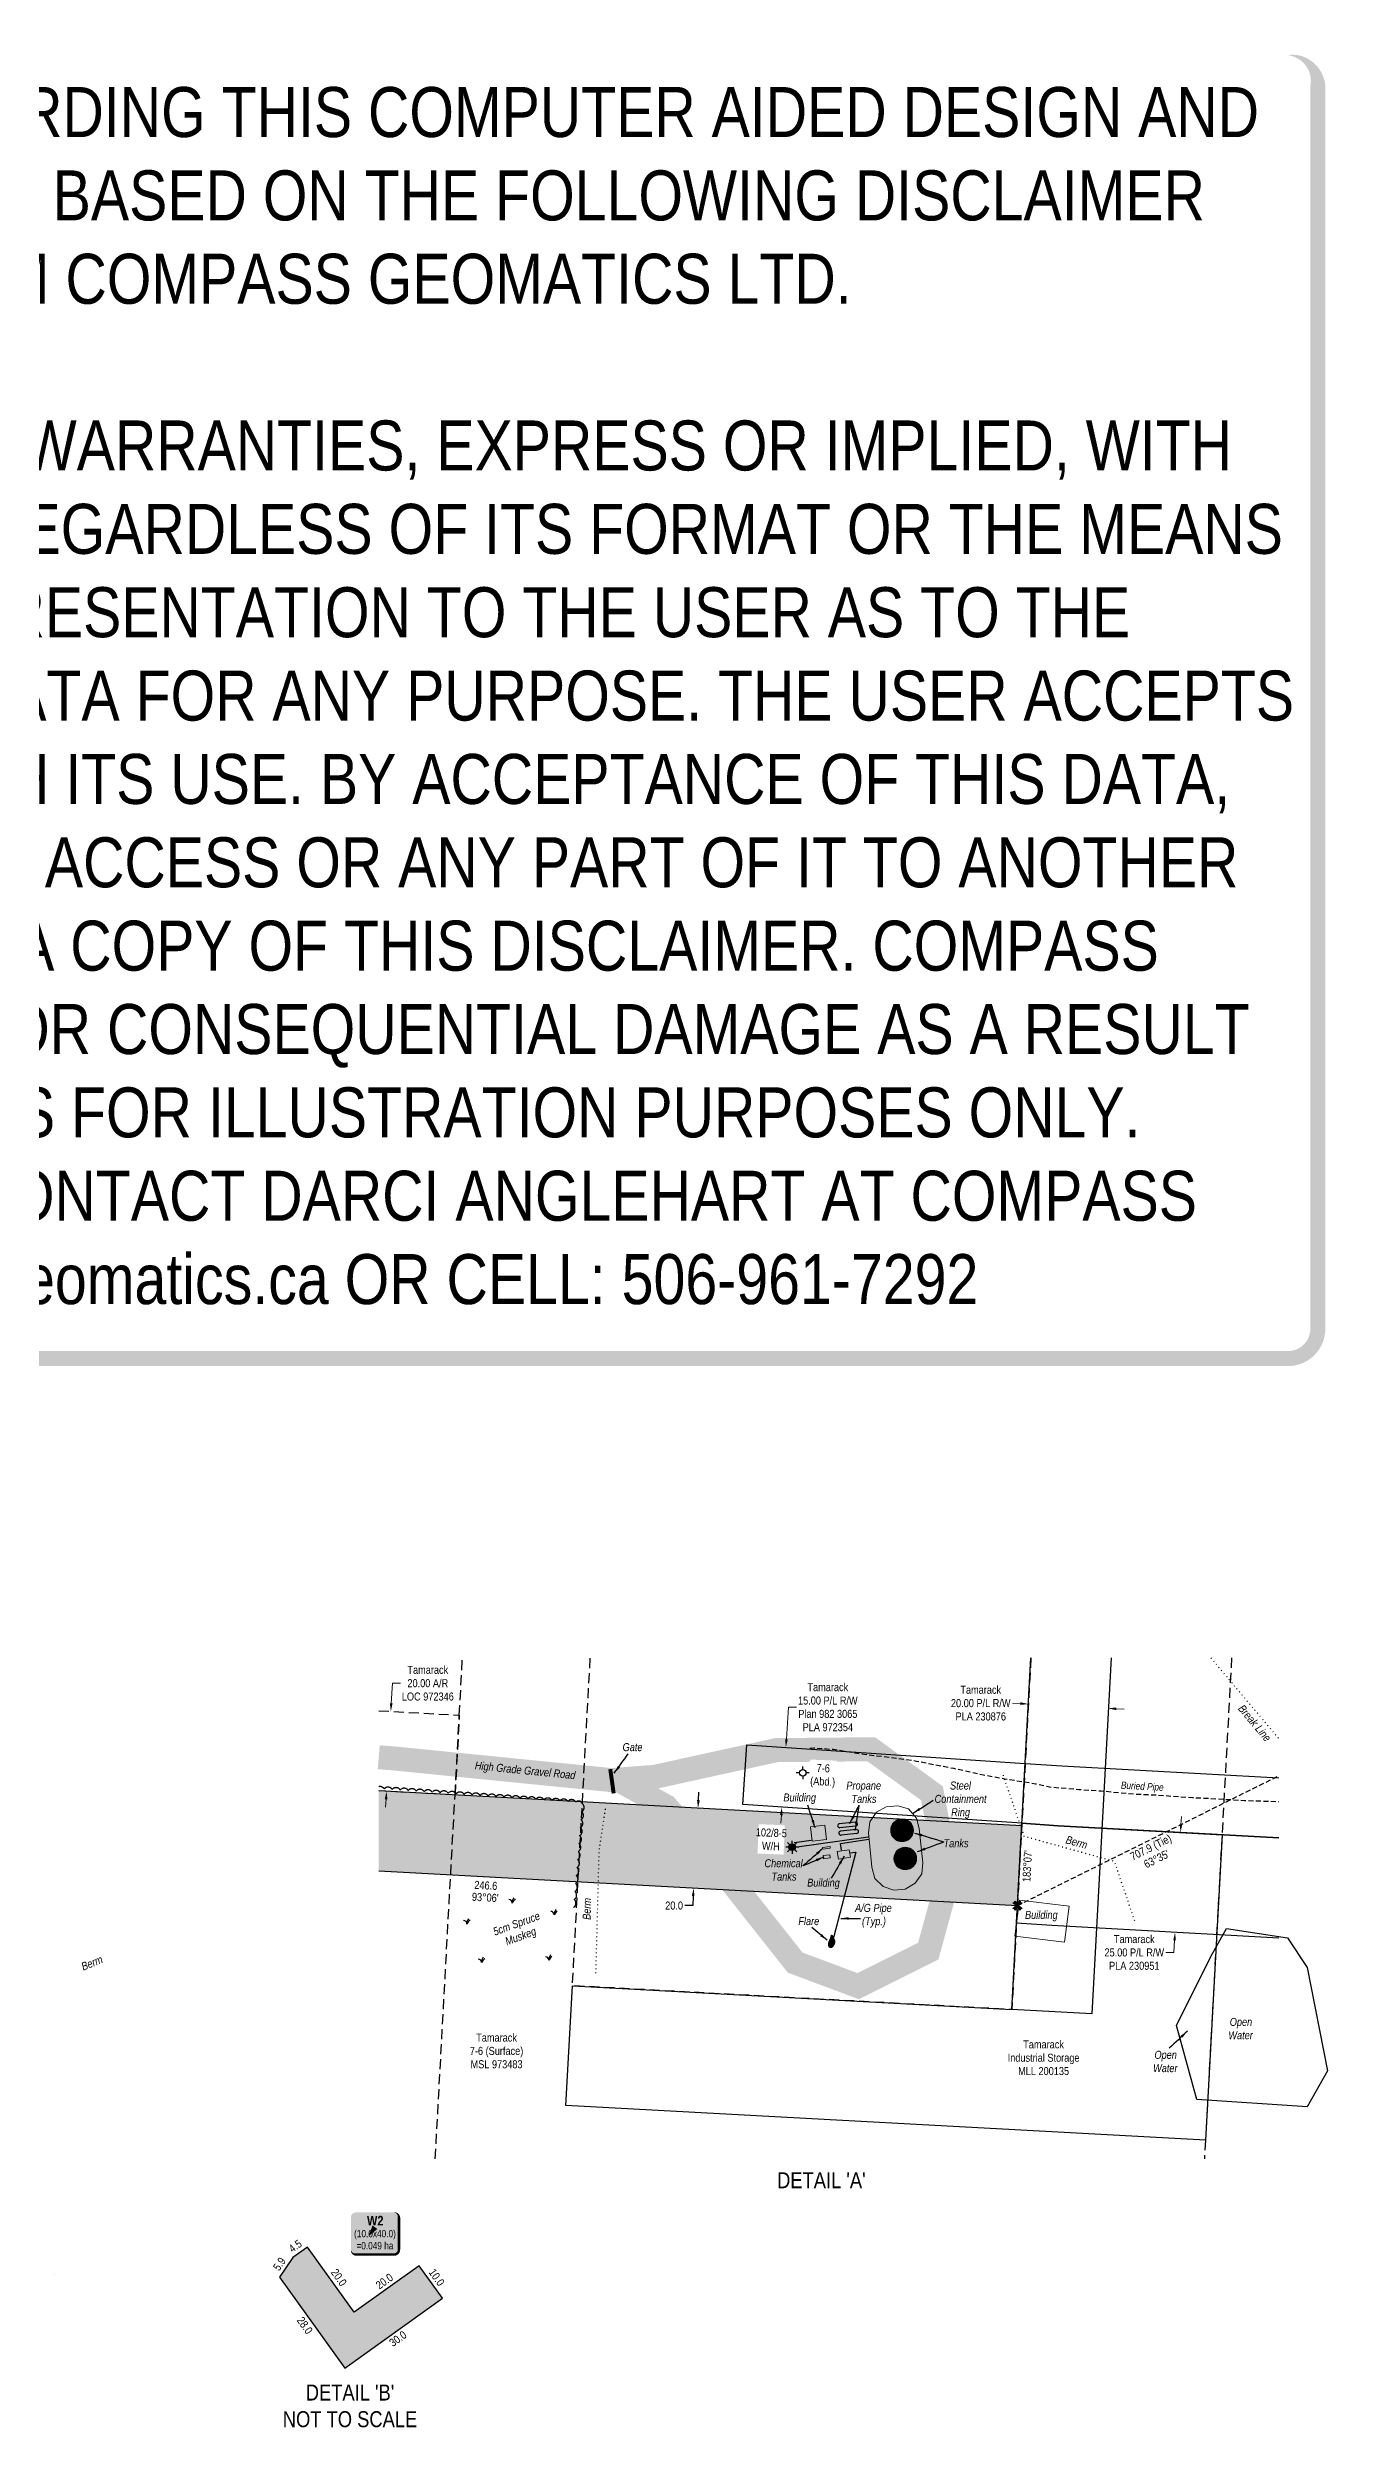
# Model space of a CAD drawing. Extents: x 316540 to 320825, y 6149619 to 6152593.
# Drawn here: x 319226 to 320825, y 6149619 to 6152593 of the extents above; entities that cross this region are included whole.
import ezdxf
from ezdxf.enums import TextEntityAlignment as Align

# ---------------------------------------------------------------- set-up
doc = ezdxf.new("R2010")
doc.units = 0
doc.header["$LTSCALE"] = 5
doc.header["$PDSIZE"] = 0.5
for name, pattern in [('0', [1, 1, 0]), ('foc-ACCESSROAD', [3.75, 2.5, -1.25]), ('foc-TIELINE', [1.875, 1.25, -0.625]), ('foc-TOPO', [1, 0.2, -0.8]), ('foc-UNSURVEYED', [12.5, 10, -2.5]), ('UG_PIPE', [1.875, 1.25, -0.625])]:
    doc.linetypes.add(name, pattern=pattern)
for name, color, linetype, lineweight in [('AS-GENERAL', 48, 'Continuous', 18), ('C-AR-T', 13, 'Continuous', 9), ('C-RW-T', 13, 'Continuous', 9), ('C-WS-T', 13, 'Continuous', 9), ('F-WS-T', 190, 'Continuous', 9), ('P-TEMP-T', 46, 'Continuous', 18), ('T-TEXT', 48, 'Continuous', 18)]:
    doc.layers.add(name, color=color, linetype=linetype, lineweight=lineweight)
for name, color, linetype in [('AS-PIPE-AG', 44, 'Continuous'), ('AS-PIPE-UG', 44, 'UG_PIPE'), ('AS-ROADS', 254, 'Continuous'), ('AS-SYMBOL', 7, 'Continuous'), ('C-AR', 13, 'foc-ACCESSROAD'), ('C-RW', 13, 'Continuous'), ('C-WS', 13, 'foc-ACCESSROAD'), ('C-WS-S', 13, 'Continuous'), ('DETAIL-T', 7, 'Continuous'), ('F-WS-S', 190, 'Continuous'), ('L-BD', 7, 'Continuous'), ('L-BD1', 253, 'Continuous'), ('L-MON', 1, 'Continuous'), ('L-TIE', 7, 'foc-TIELINE'), ('L-TIE-T', 7, 'Continuous'), ('L-USEC', 7, 'foc-UNSURVEYED'), ('P-PROPOSED', 10, 'Continuous'), ('P-PROPOSED-H', 21, 'Continuous'), ('P-TEMP-BLOCKS', 250, 'Continuous'), ('P-TEMP-H', 41, 'Continuous'), ('P-TEMP_WORKSPACE', 46, 'Continuous'), ('P-TXT', 4, 'Continuous'), ('T-BUSH', 110, '0'), ('T-BUSH-T', 110, 'Continuous'), ('T-GENERAL', 48, 'foc-TOPO'), ('T-WATER', 160, 'Continuous'), ('T-WATER-T', 170, 'Continuous')]:
    doc.layers.add(name, color=color, linetype=linetype)
doc.layers.add('DISCLAIMER', color=7, linetype='Continuous', plot=False)
doc.styles.add('80', font='ARIALN.TTF', dxfattribs={"height": 10})
doc.styles.add('80CG', font='ARIALN.TTF', dxfattribs={"height": 10})
doc.styles.add('80L', font='ARIALN.TTF', dxfattribs={"height": 10})
doc.styles.add('80LS', font='ARIALNI.TTF', dxfattribs={"height": 10})
doc.styles.add('BOLD', font='ARIALNB.TTF')
doc.dimstyles.new('Compass 5 000', dxfattribs={"dimscale": 5, "dimtxt": 9, "dimasz": 2, "dimexe": 0.2, "dimexo": 0.0625, "dimgap": 0.5, "dimtad": 0, "dimtih": 1, "dimtoh": 1, "dimzin": 0, "dimdsep": 46, "dimtxsty": '80CG', "dimcen": 0.1, "dimse1": 1, "dimse2": 1, "dimclrd": 256, "dimclrt": 256, "dimaunit": 1, "dimadec": 4, "dimazin": 0, "dimtfac": 0.06, "dimtofl": 0, "dimtmove": 0, "dimatfit": 1, "dimfxl": 0.2, "dimtolj": 1, "dimtzin": 0, "dimlwd": -1, "dimarcsym": 0})

# ---------------------------------------------------------------- blocks, each defined once
blk = doc.blocks.new('*D45')
at = {"layer": 'Defpoints', "color": 0, "transparency": 16777216}
for p in [(319983.3, 6150396), (320038.6, 6150393), (319977.9, 6150296.2)]:
    blk.add_point(p, dxfattribs=at)
at = {"layer": 'P-TXT', "transparency": 16777216}
for p, q in [((320039.2, 6150403), (320039.7, 6150413)), ((320032, 6150271.3), (320022, 6150271.3)), ((320032.7, 6150283.2), (320032, 6150271.3))]:
    blk.add_line(p, q, dxfattribs=at)
for points in [[(320037.5, 6150403.1), (320040.9, 6150402.9), (320038.6, 6150393)], [(320031, 6150283.3), (320034.3, 6150283.1), (320033.2, 6150293.2)]]:
    blk.add_solid(points, dxfattribs=at)
at = {"layer": 'P-TXT', "transparency": 16777216, "insert": (320008.8, 6150271.3), "char_height": 10, "attachment_point": 5, "style": '80CG'}
blk.add_mtext('\\A1;20.0', dxfattribs=at)
blk = doc.blocks.new('Propane_Tank')
at = {"color": 48}
for p, q in [((-0.6, 5.4), (-0.6, 0.6)), ((0.6, 5.4), (0.6, 0.6))]:
    blk.add_line(p, q, dxfattribs=at)
for centre, start, end in [((0, 5.4), 360, 540), ((0, 0.6), 180, 360)]:
    blk.add_arc(centre, 0.6, start, end, dxfattribs=at)
blk = doc.blocks.new('GABD')
for p, q in [((-0.81, 0), (-1.62, 0)), ((0, 0.81), (0, 1.62)), ((1.62, 0), (0.81, 0)), ((0, -0.81), (0, -1.62))]:
    blk.add_line(p, q)
blk.add_circle((0, 0), 0.8)
blk = doc.blocks.new('GAS')
h = blk.add_hatch(color=255)
h.dxf.hatch_style = 1
edge = h.paths.add_edge_path()
edge.add_arc((0, 0), 0.9, 0, 360)
for p, q in [((-0.81, 0), (-1.62, 0)), ((-0.57, 0.57), (-1.14, 1.14)), ((0, 0.81), (0, 1.62)), ((0.57, 0.57), (1.14, 1.14)), ((1.62, 0), (0.81, 0)), ((-0.57, -0.57), (-1.14, -1.14)), ((0, -0.81), (0, -1.62)), ((1.14, -1.14), (0.57, -0.57))]:
    blk.add_line(p, q)
blk.add_circle((0, 0), 0.8)
blk = doc.blocks.new('TEMP')
h = blk.add_hatch(color=255)
h.dxf.hatch_style = 1
h.paths.add_polyline_path([(0, 0.25), (-0.67, 1.15), (-0.67, 0.67), (-1.15, 0.67), (-0.25, 0), (-1.15, -0.67), (-0.67, -0.67), (-0.67, -1.15), (0, -0.25), (0.67, -1.15), (0.67, -0.67), (1.15, -0.67), (0.25, 0), (1.15, 0.67), (0.67, 0.67), (0.67, 1.15)])
h.paths.add_polyline_path([(0.57, 0.85), (0.57, 0.57), (0.85, 0.57), (0.08, 0), (0.85, -0.57), (0.57, -0.57), (0.57, -0.85), (0, -0.08), (-0.57, -0.85), (-0.57, -0.57), (-0.85, -0.57), (-0.08, 0), (-0.85, 0.57), (-0.57, 0.57), (-0.57, 0.85), (0, 0.08)], flags=16)
h = blk.add_hatch(color=1)
h.dxf.hatch_style = 1
h.paths.add_polyline_path([(0, 0.08), (-0.57, 0.85), (-0.57, 0.57), (-0.85, 0.57), (-0.08, 0), (-0.85, -0.57), (-0.57, -0.57), (-0.57, -0.85), (0, -0.08), (0.57, -0.85), (0.57, -0.57), (0.85, -0.57), (0.08, 0), (0.85, 0.57), (0.57, 0.57), (0.57, 0.85)])
at = {"color": 1}
for p, q in [((-0.08, 0), (0.08, 0)), ((0, 0.08), (0, -0.08))]:
    blk.add_line(p, q, dxfattribs=at)
at = {"color": 255, "flags": 128}
blk.add_lwpolyline([(-0.25, 0), (-1.15, 0.67), (-0.67, 0.67), (-0.67, 1.15), (0, 0.25), (0.67, 1.15), (0.67, 0.67), (1.15, 0.67), (0.25, 0), (1.15, -0.67), (0.67, -0.67), (0.67, -1.15), (0, -0.25), (-0.67, -1.15), (-0.67, -0.67), (-1.15, -0.67)], close=True, dxfattribs=at)
at = {"color": 1, "flags": 128}
blk.add_lwpolyline([(-0.08, 0), (-0.85, 0.57), (-0.57, 0.57), (-0.57, 0.85), (0, 0.08), (0.57, 0.85), (0.57, 0.57), (0.85, 0.57), (0.08, 0), (0.85, -0.57), (0.57, -0.57), (0.57, -0.85), (0, -0.08), (-0.57, -0.85), (-0.57, -0.57), (-0.85, -0.57)], close=True, dxfattribs=at)
blk = doc.blocks.new('FLARE')
h = blk.add_hatch(color=255)
h.dxf.hatch_style = 1
h.paths.add_polyline_path([(0.16, 2.41, 0.114147), (0.13, 2.43), (0.11, 2.44, 0.261551), (0.01, 2.42), (0, 2.41, 0.131268), (-0.03, 2.37), (-0.04, 2.35, 0.041497), (-0.05, 2.33), (-0.05, 2.29, 0.015174), (-0.05, 2.29), (-0.06, 2.24, 0.004376), (-0.06, 2.24), (-0.07, 2.18), (-0.08, 2.11), (-0.09, 2.05), (-0.1, 1.98), (-0.12, 1.91), (-0.14, 1.83), (-0.17, 1.76), (-0.19, 1.68), (-0.22, 1.61), (-0.26, 1.53), (-0.29, 1.46), (-0.32, 1.39), (-0.36, 1.32), (-0.39, 1.25, 0.000505), (-0.39, 1.25), (-0.43, 1.18, 0.002398), (-0.43, 1.18), (-0.46, 1.1, 0.004177), (-0.46, 1.1), (-0.5, 1.03, 0.005735), (-0.5, 1.03), (-0.53, 0.95, 0.006994), (-0.53, 0.95), (-0.56, 0.87, 0.00791), (-0.57, 0.87), (-0.6, 0.78, 0.008323), (-0.6, 0.78), (-0.63, 0.69, 0.008095), (-0.63, 0.68), (-0.66, 0.59, 0.008067), (-0.66, 0.59), (-0.68, 0.49, 0.008387), (-0.68, 0.49), (-0.7, 0.39, 0.009056), (-0.71, 0.38), (-0.72, 0.28, 0.010123), (-0.72, 0.28), (-0.74, 0.18, 0.011689), (-0.74, 0.18), (-0.75, 0.08, 0.013925), (-0.75, 0.08), (-0.75, -0.02, 0.016488), (-0.75, -0.02), (-0.75, -0.11, 0.017255), (-0.75, -0.12), (-0.74, -0.2, 0.01735), (-0.74, -0.2), (-0.73, -0.28, 0.017311), (-0.73, -0.29), (-0.71, -0.36, 0.01715), (-0.71, -0.36), (-0.69, -0.43, 0.016886), (-0.69, -0.44), (-0.66, -0.5, 0.016546), (-0.66, -0.5), (-0.63, -0.56, 0.016164), (-0.63, -0.56), (-0.6, -0.61, 0.016329), (-0.6, -0.62), (-0.57, -0.66, 0.018828), (-0.57, -0.67), (-0.54, -0.71, 0.022087), (-0.53, -0.71), (-0.5, -0.75, 0.025345), (-0.49, -0.76), (-0.46, -0.78, 0.028234), (-0.45, -0.79), (-0.42, -0.82, 0.030298), (-0.41, -0.82), (-0.37, -0.84, 0.031129), (-0.36, -0.85), (-0.32, -0.86, 0.030544), (-0.31, -0.87), (-0.27, -0.88, 0.028465), (-0.26, -0.88), (-0.22, -0.89, 0.025311), (-0.21, -0.89), (-0.16, -0.89, 0.02283), (-0.15, -0.89), (-0.11, -0.89, 0.021226), (-0.1, -0.89), (-0.05, -0.88, 0.020401), (-0.04, -0.88), (0, -0.87, 0.020299), (0.01, -0.87), (0.05, -0.85, 0.020911), (0.06, -0.85), (0.11, -0.83, 0.022277), (0.11, -0.83), (0.15, -0.81, 0.023712), (0.16, -0.8), (0.2, -0.78, 0.022408), (0.21, -0.78), (0.24, -0.75, 0.01993), (0.25, -0.74), (0.28, -0.72, 0.017146), (0.28, -0.71), (0.31, -0.68, 0.014211), (0.32, -0.68), (0.35, -0.64, 0.011221), (0.35, -0.64), (0.37, -0.61, 0.008212), (0.38, -0.61), (0.4, -0.57, 0.005172), (0.4, -0.57), (0.42, -0.54, 0.002523), (0.43, -0.54), (0.45, -0.5, 0.001671), (0.45, -0.5), (0.47, -0.47, 0.001229), (0.47, -0.47), (0.49, -0.44, 0.00075), (0.49, -0.44), (0.51, -0.41, 0.00026), (0.51, -0.41), (0.54, -0.37), (0.56, -0.34), (0.58, -0.3), (0.61, -0.27), (0.63, -0.23, 0.001311), (0.63, -0.23), (0.66, -0.19, 0.003726), (0.66, -0.19), (0.69, -0.15, 0.006065), (0.69, -0.14), (0.72, -0.1, 0.008452), (0.72, -0.1), (0.74, -0.05, 0.010991), (0.75, -0.05), (0.77, 0, 0.013767), (0.77, 0), (0.79, 0.05, 0.016839), (0.8, 0.05), (0.81, 0.1, 0.019104), (0.82, 0.11), (0.83, 0.15, 0.016987), (0.83, 0.16), (0.84, 0.21, 0.013636), (0.84, 0.21), (0.85, 0.26, 0.010244), (0.85, 0.27), (0.86, 0.31, 0.006846), (0.86, 0.32), (0.86, 0.37, 0.003419), (0.86, 0.37), (0.86, 0.41), (0.87, 0.46), (0.87, 0.5), (0.88, 0.54), (0.88, 0.59), (0.89, 0.63, 0.001278), (0.89, 0.63), (0.89, 0.67, 0.004735), (0.89, 0.67), (0.9, 0.71, 0.008354), (0.9, 0.72), (0.9, 0.76, 0.012059), (0.9, 0.76), (0.9, 0.8, 0.015712), (0.9, 0.81), (0.9, 0.85, 0.018457), (0.9, 0.85), (0.9, 0.89, 0.018102), (0.9, 0.9), (0.89, 0.94, 0.016533), (0.89, 0.95), (0.88, 0.99, 0.014576), (0.88, 0.99), (0.87, 1.03, 0.012435), (0.86, 1.04), (0.85, 1.08, 0.010283), (0.85, 1.09), (0.83, 1.13, 0.00824), (0.83, 1.13), (0.81, 1.18, 0.00638), (0.81, 1.18), (0.78, 1.23, 0.004735), (0.78, 1.23), (0.76, 1.29, 0.003388), (0.75, 1.29), (0.73, 1.34, 0.002345), (0.73, 1.34), (0.7, 1.4, 0.001492), (0.7, 1.4), (0.67, 1.46, 0.000746), (0.67, 1.46), (0.63, 1.51), (0.6, 1.57), (0.57, 1.62), (0.55, 1.68), (0.52, 1.73), (0.49, 1.78), (0.47, 1.83), (0.45, 1.87), (0.42, 1.92), (0.4, 1.97), (0.38, 2.02), (0.35, 2.08, 0.000332), (0.35, 2.08), (0.33, 2.13, 0.001849), (0.33, 2.13), (0.3, 2.19, 0.0038), (0.3, 2.19), (0.27, 2.24, 0.006473), (0.27, 2.24), (0.25, 2.29, 0.010865), (0.24, 2.3), (0.22, 2.34, 0.019524), (0.22, 2.34), (0.19, 2.38, 0.041077), (0.18, 2.39)])
at = {"color": 48, "flags": 128}
for points in [[(0.11, -0.72), (0.07, -0.74), (0.03, -0.76), (-0.02, -0.77), (-0.07, -0.78), (-0.11, -0.79), (-0.16, -0.79), (-0.2, -0.79), (-0.25, -0.78), (-0.29, -0.77), (-0.32, -0.76), (-0.36, -0.74), (-0.4, -0.71), (-0.43, -0.68), (-0.46, -0.65), (-0.49, -0.61), (-0.52, -0.56), (-0.54, -0.51), (-0.57, -0.46), (-0.59, -0.4), (-0.61, -0.33), (-0.63, -0.26), (-0.64, -0.19), (-0.65, -0.11), (-0.65, -0.02), (-0.65, 0.07), (-0.64, 0.17), (-0.63, 0.27), (-0.61, 0.36), (-0.58, 0.46), (-0.56, 0.56), (-0.53, 0.66), (-0.5, 0.75), (-0.47, 0.83), (-0.44, 0.91), (-0.41, 0.99), (-0.37, 1.06), (-0.34, 1.13), (-0.3, 1.2), (-0.27, 1.27), (-0.23, 1.34), (-0.2, 1.42), (-0.16, 1.49), (-0.13, 1.57), (-0.1, 1.65), (-0.07, 1.73), (-0.04, 1.8), (-0.02, 1.88), (0, 1.96), (0.01, 2.03), (0.02, 2.1), (0.03, 2.17), (0.04, 2.22), (0.05, 2.27), (0.05, 2.31), (0.06, 2.34), (0.08, 2.35), (0.09, 2.34), (0.11, 2.32), (0.13, 2.29), (0.16, 2.25), (0.18, 2.2), (0.21, 2.14), (0.24, 2.09), (0.26, 2.03), (0.29, 1.98), (0.31, 1.93), (0.33, 1.88), (0.36, 1.83), (0.38, 1.78), (0.41, 1.73), (0.43, 1.68), (0.46, 1.63), (0.49, 1.58), (0.52, 1.52), (0.55, 1.47), (0.58, 1.41), (0.61, 1.35), (0.64, 1.3), (0.67, 1.24), (0.69, 1.19), (0.72, 1.14), (0.74, 1.09), (0.75, 1.05), (0.77, 1), (0.78, 0.96), (0.79, 0.92), (0.8, 0.88), (0.8, 0.84), (0.8, 0.8), (0.8, 0.76), (0.8, 0.72), (0.79, 0.68), (0.79, 0.64), (0.78, 0.6), (0.78, 0.56), (0.77, 0.51), (0.77, 0.47), (0.76, 0.42), (0.76, 0.37), (0.76, 0.33), (0.75, 0.28), (0.74, 0.23), (0.73, 0.18), (0.72, 0.13), (0.7, 0.09), (0.68, 0.04), (0.66, 0), (0.63, -0.05), (0.61, -0.09), (0.58, -0.13), (0.55, -0.17), (0.53, -0.21), (0.5, -0.25), (0.48, -0.28), (0.45, -0.32), (0.43, -0.35), (0.41, -0.38), (0.39, -0.42), (0.37, -0.45), (0.34, -0.48), (0.32, -0.51), (0.3, -0.55), (0.27, -0.58), (0.24, -0.61), (0.21, -0.64), (0.18, -0.67), (0.15, -0.7)], [(0.02, -0.75), (-0.01, -0.76), (-0.03, -0.77), (-0.05, -0.78), (-0.08, -0.78), (-0.11, -0.79), (-0.13, -0.79), (-0.16, -0.79), (-0.18, -0.78), (-0.2, -0.78), (-0.23, -0.77), (-0.25, -0.76), (-0.26, -0.74), (-0.28, -0.73), (-0.3, -0.71), (-0.32, -0.69), (-0.33, -0.66), (-0.35, -0.63), (-0.36, -0.6), (-0.37, -0.57), (-0.39, -0.53), (-0.4, -0.49), (-0.4, -0.45), (-0.41, -0.41), (-0.41, -0.36), (-0.41, -0.31), (-0.4, -0.25), (-0.39, -0.2), (-0.38, -0.14), (-0.37, -0.09), (-0.36, -0.03), (-0.34, 0.02), (-0.32, 0.07), (-0.31, 0.12), (-0.29, 0.16), (-0.27, 0.21), (-0.25, 0.25), (-0.23, 0.29), (-0.21, 0.33), (-0.19, 0.37), (-0.17, 0.41), (-0.15, 0.45), (-0.14, 0.49), (-0.12, 0.53), (-0.1, 0.58), (-0.08, 0.62), (-0.07, 0.66), (-0.06, 0.71), (-0.05, 0.75), (-0.04, 0.79), (-0.03, 0.83), (-0.03, 0.87), (-0.02, 0.9), (-0.02, 0.93), (-0.01, 0.95), (-0.01, 0.96), (0, 0.97), (0.01, 0.96), (0.02, 0.95), (0.03, 0.94), (0.04, 0.91), (0.06, 0.88), (0.07, 0.86), (0.09, 0.82), (0.1, 0.79), (0.12, 0.76), (0.13, 0.74), (0.14, 0.71), (0.16, 0.68), (0.17, 0.65), (0.18, 0.63), (0.2, 0.6), (0.21, 0.57), (0.23, 0.54), (0.25, 0.51), (0.26, 0.47), (0.28, 0.44), (0.3, 0.41), (0.31, 0.38), (0.33, 0.35), (0.34, 0.32), (0.36, 0.29), (0.37, 0.27), (0.38, 0.24), (0.39, 0.22), (0.39, 0.19), (0.4, 0.17), (0.4, 0.15), (0.41, 0.13), (0.41, 0.1), (0.41, 0.08), (0.4, 0.06), (0.4, 0.04), (0.4, 0.01), (0.39, -0.01), (0.39, -0.03), (0.39, -0.06), (0.39, -0.08), (0.38, -0.11), (0.38, -0.14), (0.38, -0.16), (0.38, -0.19), (0.37, -0.22), (0.37, -0.24), (0.36, -0.27), (0.35, -0.3), (0.34, -0.32), (0.32, -0.35), (0.31, -0.37), (0.3, -0.4), (0.28, -0.42), (0.27, -0.44), (0.25, -0.46), (0.24, -0.48), (0.22, -0.5), (0.21, -0.52), (0.2, -0.54), (0.19, -0.56), (0.17, -0.58), (0.16, -0.6), (0.15, -0.61), (0.14, -0.63), (0.12, -0.65), (0.11, -0.67), (0.09, -0.69), (0.08, -0.7), (0.06, -0.72), (0.04, -0.74)]]:
    blk.add_lwpolyline(points, close=True, dxfattribs=at)
blk = doc.blocks.new('*D47')
at = {"layer": 'C-RW-T', "transparency": 16777216}
for p, q in [((320441.6, 6150523.8), (320431.6, 6150524.3)), ((320561.4, 6150517.3), (320571.4, 6150516.7))]:
    blk.add_line(p, q, dxfattribs=at)
for points in [[(320441.7, 6150525.4), (320441.5, 6150522.1), (320451.6, 6150523.2)], [(320561.5, 6150518.9), (320561.3, 6150515.6), (320551.4, 6150517.8)]]:
    blk.add_solid(points, dxfattribs=at)
at = {"layer": 'Defpoints', "color": 0, "transparency": 16777216}
for p in [(320451.6, 6150523.2), (320451.9, 6150529), (320551.7, 6150523.6)]:
    blk.add_point(p, dxfattribs=at)
at = {"layer": 'C-RW-T', "transparency": 16777216, "insert": (320392, 6150524.3), "char_height": 10, "attachment_point": 5, "style": '80CG'}
blk.add_mtext('\\A1;Tamarack\\P20.00 P/L R/W\\PPLA 230876', dxfattribs=at)
blk = doc.blocks.new('*D48')
at = {"layer": 'C-RW-T', "transparency": 16777216}
for p, q in [((320149.1, 6150479.1), (320151.8, 6150519.2)), ((320151.8, 6150519.2), (320161.8, 6150519.2)), ((320142.8, 6150384.3), (320142.1, 6150374.3))]:
    blk.add_line(p, q, dxfattribs=at)
for points in [[(320147.5, 6150479.2), (320150.8, 6150479), (320148.5, 6150469.1)], [(320141.1, 6150384.4), (320144.4, 6150384.2), (320143.4, 6150394.3)]]:
    blk.add_solid(points, dxfattribs=at)
at = {"layer": 'Defpoints', "color": 0, "transparency": 16777216}
for p in [(320148.5, 6150469.1), (320152.1, 6150468.9), (320147.1, 6150394.1)]:
    blk.add_point(p, dxfattribs=at)
at = {"layer": 'C-RW-T', "transparency": 16777216, "insert": (320200.9, 6150519.2), "char_height": 10, "attachment_point": 5, "style": '80CG'}
blk.add_mtext('\\A1;Tamarack\\P15.00 P/L R/W\\PPlan 982 3065\\PPLA 972354', dxfattribs=at)
blk = doc.blocks.new('*D49')
at = {"layer": 'C-RW-T', "transparency": 16777216}
for p, q in [((320642.2, 6150372.7), (320642.8, 6150382.6)), ((320633.4, 6150212.7), (320623.4, 6150212.7)), ((320634.3, 6150227.9), (320633.4, 6150212.7))]:
    blk.add_line(p, q, dxfattribs=at)
for points in [[(320640.6, 6150372.7), (320643.9, 6150372.6), (320641.7, 6150362.7)], [(320632.6, 6150228), (320635.9, 6150227.8), (320634.8, 6150237.9)]]:
    blk.add_solid(points, dxfattribs=at)
at = {"layer": 'Defpoints', "color": 0, "transparency": 16777216}
for p in [(320658.9, 6150361.7), (320634.8, 6150237.9), (320652, 6150236.9)]:
    blk.add_point(p, dxfattribs=at)
at = {"layer": 'C-RW-T', "transparency": 16777216, "insert": (320583.9, 6150212.7), "char_height": 10, "attachment_point": 5, "style": '80CG'}
blk.add_mtext('\\A1;Tamarack\\P25.00 P/L R/W\\PPLA 230951', dxfattribs=at)
blk = doc.blocks.new('*D50')
at = {"layer": 'C-AR-T', "transparency": 16777216}
for p, q in [((319655.3, 6150524), (319656.7, 6150549.2)), ((319656.7, 6150549.2), (319666.7, 6150549.2)), ((319648.8, 6150404.2), (319648.3, 6150394.2))]:
    blk.add_line(p, q, dxfattribs=at)
for points in [[(319653.6, 6150524), (319657, 6150523.9), (319654.8, 6150514)], [(319647.2, 6150404.2), (319650.5, 6150404.1), (319649.4, 6150414.1)]]:
    blk.add_solid(points, dxfattribs=at)
at = {"layer": 'Defpoints', "color": 0, "transparency": 16777216}
for p in [(319654.8, 6150514), (319671.6, 6150513.1), (319666.2, 6150413.2)]:
    blk.add_point(p, dxfattribs=at)
at = {"layer": 'C-AR-T', "transparency": 16777216, "insert": (319701, 6150549.2), "char_height": 10, "attachment_point": 5, "style": '80CG'}
blk.add_mtext('\\A1;Tamarack\\P20.00 A/R\\PLOC 972346', dxfattribs=at)
blk = doc.blocks.new('MUSK')
at = {"layer": 'T-GENERAL', "linetype": 'Continuous'}
for centre, radius, start, end in [((-0.86, 0.03), 0.856, 357.79145, 88.28967), ((1.86, 0.15), 1.86, 140.73204, 184.68714), ((1.91, -0.8), 2.08, 122.44271, 157.21454)]:
    blk.add_arc(centre, radius, start, end, dxfattribs=at)
blk = doc.blocks.new('Disclaimer_Legal')
at = {"layer": 'DISCLAIMER', "color": 254, "flags": 128}
blk.add_lwpolyline([(-3612.9, -1104.6, 37.5, 37.5, 0), (4096.1, -1104.6, 37.5, 37.5, 0.414214), (4171.1, -1029.6, 37.5, 37.5, 0), (4171.1, 2078.7, 37.5, 0, 0.414214), (4096.1, 2153.7, 0, 0, 0), (-3612.9, 2153.7, 0, 0, 0.414214), (-3687.9, 2078.7, 0, 0, 0), (-3687.9, -1029.6, 0, 37.5, 0.414214)], format="xyseb", close=True, dxfattribs=at)
at = {"layer": 'DISCLAIMER', "color": 254, "insert": (241.6, 533.9), "char_height": 125, "width": 7717.568, "attachment_point": 5, "style": '80'}
blk.add_mtext('NOTICE TO THE CORPORATION, PERSON &/OR PERSONS REGARDING THIS COMPUTER AIDED DESIGN AND DRAFTING (CADD) FILES. ACCEPTANCE OF THE CADD DATA IS BASED ON THE FOLLOWING DISCLAIMER WHICH COVERS ALL CADD DATA RECIEVED FROM COMPASS GEOMATICS LTD.\\P{\\fArial Narrow|b1|i0|c0|p34;DISCLAIMER}\\PCOMPASS GEOMATICS LTD. MAKES NO REPRESENTATION OR WARRANTIES, EXPRESS OR IMPLIED, WITH RESPECT TO THE REUSE OF THE DATA PROVIDED HEREWITH, REGARDLESS OF ITS FORMAT OR THE MEANS OF ITS TRANSMISSION. THERE IS NO GUARANTEE OR REPRESENTATION TO THE USER AS TO THE ACCURACY, CURRENCY, SUITABILITY OR RELIABILITY OF THIS DATA FOR ANY PURPOSE. THE USER ACCEPTS THE DATA "AS IS", AND ASSUMES ALL RISKS ASSOCIATED WITH ITS USE. BY ACCEPTANCE OF THIS DATA, THE USER AGREES NOT TO TRANSMIT THIS DATA OR PROVIDE ACCESS OR ANY PART OF IT TO ANOTHER PARTY UNLESS THE USER SHALL INCLUDE WITH THE DATA A COPY OF THIS DISCLAIMER. COMPASS GEOMATICS LTD. ASSUMES NO RESPONSIBILITY FOR ACTUAL OR CONSEQUENTIAL DAMAGE AS A RESULT OF ANY USER\'S RELIANCE ON THIS DATA. THIS CADD FILE IS FOR ILLUSTRATION PURPOSES ONLY.\\PIF YOU REQUIRE MORE ACCURATE INFORMATION, PLEASE CONTACT DARCI ANGLEHART AT COMPASS GEOMATICS LTD. VIA EMAIL: darci.anglehart@compassgeomatics.ca OR CELL: 506-961-7292', dxfattribs=at)
blk = doc.blocks.new('*U54')
h = blk.add_hatch(color=191)
edge = h.paths.add_edge_path()
edge.add_line((-24, -34.1), (24, -34.1))
edge.add_arc((24, -28.1), 6, 270, 360)
edge.add_line((30, -28.1), (30, 12.5))
edge.add_arc((24, 12.5), 6, 0, 90)
edge.add_line((24, 18.5), (-24, 18.5))
edge.add_arc((-24, 12.5), 6, 90, 180)
edge.add_line((-30, 12.5), (-30, -28.1))
edge.add_arc((-24, -28.1), 6, 180, 270)
at = {"color": 250, "flags": 128}
blk.add_lwpolyline([(-24, -34.1, 3, 3, 0), (24, -34.1, 3, 3, 0.414214), (30, -28.1, 3, 3, 0), (30, 12.5, 3, 0, 0.414214), (24, 18.5, 0, 0, 0), (-24, 18.5, 0, 0, 0.414214), (-30, 12.5, 0, 0, 0), (-30, -28.1, 0, 3, 0.414214)], format="xyseb", close=True, dxfattribs=at)
at = {"flags": 128}
blk.add_lwpolyline([(-8.3, -11.4, 0, 7.5, 0), (0, 0, 0, 0, 0)], format="xyseb", dxfattribs=at)
at = {"color": 250}
for tag, p, height, style in [('TEMP_AREA_W1_001', (-9.2, 2.2), 12, 'BOLD'), ('ENTER_TEXT_001', (-30.7, -12.5), 9, '80')]:
    blk.add_attdef(tag, p, '', height=height, dxfattribs=dict(at, style=style))

msp = doc.modelspace()

# ---------------------------------------------------------------- hatches: boundary and pattern name
at = {"layer": 'AS-GENERAL'}
h = msp.add_hatch(color=256, dxfattribs=at)
h.dxf.hatch_style = 1
edge = h.paths.add_edge_path()
edge.add_arc((320293.624, 6150365.376), 14.163, 0, 360)
h = msp.add_hatch(color=256, dxfattribs=at)
h.dxf.hatch_style = 1
edge = h.paths.add_edge_path()
edge.add_arc((320297.679, 6150330.171), 14.163, 0, 360)
at = {"layer": 'P-PROPOSED-H'}
h = msp.add_hatch(color=256, dxfattribs=at)
h.dxf.hatch_style = 1
h.paths.add_polyline_path([(319639.679, 6150414.671), (319639.679, 6150314.535), (320437.88, 6150271.216), (320443.299, 6150371.059)])
at = {"layer": 'P-TEMP-H'}
h = msp.add_hatch(color=256, dxfattribs=at)
h.dxf.hatch_style = 1
h.paths.add_polyline_path([(319550.595, 6149844.343), (319532.501, 6149831.403), (319515.805, 6149807.045), (319597.176, 6149693.264), (319719.173, 6149780.51), (319690.091, 6149821.176), (319608.759, 6149763.012)])

# ---------------------------------------------------------------- linework, layer by layer
at = {"layer": 'AS-GENERAL', "const_width": 4.999, "flags": 128}
msp.add_lwpolyline([(319929.03, 6150441.914), (319933.28, 6150411.579)], dxfattribs=at)
at = {"layer": 'AS-GENERAL', "flags": 128}
for points in [[(320253.26, 6150376.109), (320261.64, 6150388.249), (320274, 6150394.629), (320288.31, 6150395.964), (320301.645, 6150392.144), (320311.62, 6150380.639), (320315.19, 6150367.619), (320319.765, 6150324.854), (320318.435, 6150311.189), (320309.985, 6150299.229), (320297.715, 6150291.939), (320283.215, 6150290.614), (320269.97, 6150295.309), (320259.785, 6150305.194), (320255.8, 6150319.264), (320252.2, 6150357.864), (320251.835, 6150361.884)], [(320181.325, 6150351.654), (320179.3, 6150369.619), (320197.075, 6150371.674), (320199.1, 6150353.709)], [(320194.385, 6150341.914), (320194.145, 6150343.899), (320203.765, 6150345.059), (320204.005, 6150343.074)], [(320203.797, 6150330.842), (320195.547, 6150329.872), (320195.08, 6150333.844), (320203.33, 6150334.814)], [(320212.635, 6150338.999), (320227.545, 6150341.134), (320229.085, 6150331.934), (320214.25, 6150329.434)], [(320434.78, 6150232.984), (320440.41, 6150278.074), (320502.305, 6150270.644), (320496.675, 6150225.554)]]:
    msp.add_lwpolyline(points, close=True, dxfattribs=at)
at = {"layer": 'AS-GENERAL'}
for centre in [(320293.624, 6150365.376), (320297.679, 6150330.171)]:
    msp.add_circle(centre, 14.163, dxfattribs=at)
at = {"layer": 'AS-PIPE-AG', "flags": 128}
for points in [[(320159.03, 6150350.204), (320180.18, 6150352.994)], [(320159.72, 6150344.164), (320251.245, 6150357.074)], [(320228.035, 6150337.199), (320236.09, 6150338.069), (320205.815, 6150223.254)], [(320218.045, 6150340.554), (320216.86, 6150348.944), (320252.225, 6150354.139)]]:
    msp.add_lwpolyline(points, dxfattribs=at)
at = {"layer": 'AS-PIPE-UG', "flags": 128}
msp.add_lwpolyline([(320178.24, 6150468.139), (320183.38, 6150468.579), (320207.68, 6150466.604), (320239.915, 6150461.439), (320269.77, 6150457.644), (320311.705, 6150451.999), (320358.02, 6150442.939), (320395.62, 6150434.699), (320422.24, 6150429.764), (320460.63, 6150423.669), (320480.005, 6150419.419), (320514.46, 6150416.584), (320542.585, 6150414.714), (320583.26, 6150410.824), (320613.485, 6150409.424), (320656.795, 6150406.319), (320674.385, 6150405.524), (320721.795, 6150402.679), (320764.573, 6150401.383)], dxfattribs=at)
at = {"layer": 'AS-ROADS', "const_width": 30, "flags": 128}
msp.add_lwpolyline([(319941.046, 6150427.337), (319998.685, 6150395.264), (320075.57, 6150306.969), (320160.05, 6150200.079), (320238.775, 6150170.634), (320326.435, 6150214.314), (320351.21, 6150305.134), (320331.065, 6150411.604), (320255.19, 6150466.679), (320136.77, 6150465.629), (319984.395, 6150432.174), (319930.75, 6150428.109), (319657.42, 6150455.334), (319639.679, 6150456.765)], dxfattribs=at)
at = {"layer": 'C-AR', "flags": 128}
msp.add_lwpolyline([(319639.679, 6150514.786), (319740.387, 6150509.342), (319734.99, 6150409.499), (319639.679, 6150414.671)], dxfattribs=at)
at = {"layer": 'C-RW'}
for points in [[(320554.823, 6150580.89), (320530.676, 6150135.952), (320430.834, 6150141.37), (320454.686, 6150580.89)], [(320764.573, 6150355.882), (320488.56, 6150371.124), (320443.467, 6150374.153), (320094.74, 6150397.575), (320099.765, 6150472.399), (320447.531, 6150449.041), (320493.141, 6150445.978), (320764.573, 6150430.983)], [(320764.573, 6150230.699), (320480.925, 6150246.369), (320436.693, 6150249.34), (320443.467, 6150374.153), (320488.56, 6150371.124), (320764.573, 6150355.876)]]:
    msp.add_lwpolyline(points, dxfattribs=at)
at = {"layer": 'C-RW', "flags": 128}
msp.add_lwpolyline([(320693.52, 6150359.802), (320672.855, 6149977.982), (319873.572, 6150021.408), (319881.7, 6150171.172), (320430.834, 6150141.37), (320443.467, 6150374.153), (320488.56, 6150371.124), (320693.52, 6150359.802)], close=True, dxfattribs=at)
at = {"layer": 'C-WS'}
for points in [[(319710.305, 6149954.65), (319734.984, 6150409.399), (319736.052, 6150429.468), (319740.387, 6150509.342), (319744.27, 6150580.89)], [(320705.487, 6150580.89), (320693.525, 6150359.882), (320672.855, 6149977.982), (320671.592, 6149954.65)]]:
    msp.add_lwpolyline(points, dxfattribs=at)
at = {"layer": 'C-WS', "flags": 128}
msp.add_lwpolyline([(320454.686, 6150580.89), (320430.834, 6150141.37), (319881.7, 6150171.172), (319903.978, 6150580.89)], dxfattribs=at)
at = {"layer": 'L-TIE'}
msp.add_line((320437.88, 6150271.216), (320764.573, 6150433.484), dxfattribs=at)
at = {"layer": 'L-USEC'}
msp.add_line((319234.546, 6149810.387), (319234.546, 6149810.387), dxfattribs=at)
at = {"layer": 'P-PROPOSED', "flags": 128}
msp.add_lwpolyline([(319639.679, 6150314.535), (320437.88, 6150271.216), (320443.299, 6150371.059), (319639.679, 6150414.671)], dxfattribs=at)
at = {"layer": 'P-TEMP_WORKSPACE', "flags": 128}
msp.add_lwpolyline([(319550.595, 6149844.343), (319532.501, 6149831.403), (319515.805, 6149807.045), (319597.176, 6149693.264), (319719.173, 6149780.51), (319690.091, 6149821.176), (319608.759, 6149763.012)], close=True, dxfattribs=at)
at = {"layer": 'T-BUSH', "flags": 128}
msp.add_lwpolyline([(319883.131, 6150269.075, 0.52056705), (319883.984, 6150279.037, 0.52056705), (319884.836, 6150289, 0.52056705), (319885.688, 6150298.963, 0.52056705), (319886.54, 6150308.925, 0.52056705), (319887.392, 6150318.888, 0.52056705), (319888.244, 6150328.85, 0.52056705), (319889.096, 6150338.813, 0.52056705), (319889.948, 6150348.775, 0.52056705), (319890.8, 6150358.738, 0.52056705), (319891.652, 6150368.701, 0.52056705), (319892.504, 6150378.663, 0.52056705), (319893.356, 6150388.626, 0.52056705), (319894.208, 6150398.588, 0.52056705), (319885.994, 6150400.779, 0.52056705), (319876.018, 6150401.459, 0.52056705), (319866.042, 6150402.139, 0.52056705), (319856.066, 6150402.819, 0.52056705), (319846.091, 6150403.499, 0.52056705), (319836.115, 6150404.179, 0.52056705), (319826.139, 6150404.859, 0.52056705), (319816.163, 6150405.539, 0.52056705), (319806.187, 6150406.219, 0.52056705), (319796.212, 6150406.9, 0.52056705), (319786.236, 6150407.58, 0.52056705), (319776.26, 6150408.26, 0.52056705), (319766.284, 6150408.94, 0.52056705), (319756.309, 6150409.62, 0.52056705), (319746.333, 6150410.3, 0.52056705), (319736.357, 6150410.98, 0.52056705), (319726.381, 6150411.66, 0.52056705), (319716.405, 6150412.341, 0.52056705), (319706.43, 6150413.021, 0.52056705), (319696.454, 6150413.701, 0.52056705), (319686.478, 6150414.381, 0.52056705), (319676.502, 6150415.061, 0.52056705), (319666.527, 6150415.741, 0.52056705), (319656.551, 6150416.421, 0.52056705), (319646.575, 6150417.101, 0.33836653), (319639.679, 6150419.819, 0.33836653)], format="xyb", dxfattribs=at)
at = {"layer": 'T-GENERAL', "flags": 128}
for points in [[(320679.614, 6150580.89), (320764.573, 6150479.872)], [(320419.845, 6150434.324), (320445.895, 6150358.194), (320558.8, 6150326.729), (320584.83, 6150250.284)], [(319911.08, 6150186.679), (319915.27, 6150340.484), (319923.045, 6150392.059)]]:
    msp.add_lwpolyline(points, dxfattribs=at)
at = {"layer": 'T-WATER', "color": 48, "flags": 128}
msp.add_lwpolyline([(320636.834, 6150121.232), (320679.598, 6150207.871), (320699.244, 6150242.528), (320775.53, 6150230.973), (320799.797, 6150194.009), (320825.225, 6150064.63), (320799.797, 6150019.578), (320662.262, 6150028.821)], close=True, dxfattribs=at)

# ---------------------------------------------------------------- block references
at = {"xscale": 0.5, "yscale": 0.5, "zscale": 0.5}
msp.add_blockref('Disclaimer_Legal', (318727.764, 6151507.205), dxfattribs=at)
at = {"layer": 'AS-SYMBOL', "color": 4, "xscale": 4.138199420523566, "yscale": 4.138199420523566, "zscale": 4.138199420523566, "rotation": 275.6164511517942}
for p in [(320213.185, 6150370.904), (320214.67, 6150361.624)]:
    msp.add_blockref('Propane_Tank', p, dxfattribs=at)
at = {"layer": 'AS-SYMBOL', "color": 5, "xscale": 4.999468349999998, "yscale": 4.999468349999998, "zscale": 4.999468349999998}
msp.add_blockref('FLARE', (320205.275, 6150222.764), dxfattribs=at)
at = {"layer": 'L-MON', "color": 2, "xscale": 4.999468349999998, "yscale": 4.999468349999998, "zscale": 4.999468349999998}
msp.add_blockref('TEMP', (320437.88, 6150271.216), dxfattribs=at)
at = {"layer": 'P-TEMP-BLOCKS', "color": 6}
ref = msp.add_blockref('*U54', (319634.958, 6149869.277), dxfattribs=dict(at, xscale=0.99989367, yscale=0.99989367, zscale=0.99989367))
ref.add_attrib('TEMP_AREA_W1_001', 'W2', (319624.973, 6149871.521), dxfattribs={"layer": '0', "color": 250, "height": 11.9987, "style": 'BOLD'})
ref.add_attrib('ENTER_TEXT_001', '(10.0x40.0)', (319608.885, 6149856.809), dxfattribs={"layer": '0', "color": 250, "height": 8.99904, "style": '80'})
ref.add_attrib('ENTER_TEXT_002', '=0.049 ha', (319611.825, 6149841.773), dxfattribs={"layer": '0', "color": 250, "height": 8.999, "style": '80'})
at = {"layer": 'T-GENERAL', "xscale": 4.999468349999999, "yscale": 4.999468349999999, "zscale": 4.999468349999999}
for p in [(319806.549, 6150274.408), (319749.92, 6150248.266), (319858.854, 6150259.683), (319768.241, 6150200.048), (319852.224, 6150202.993)]:
    msp.add_blockref('MUSK', p, dxfattribs=at)

# ---------------------------------------------------------------- texts
at = {"layer": 'AS-GENERAL', "char_height": 10, "attachment_point": 1, "style": '80L'}
for s, width, insert in [('\\pi2.0269;{\\fArial Narrow|b0|i1|c0|p34;Gate}', 27.49852, (319942.432, 6150474.354)), ('\\pi-7.4854;{\\fArial Narrow|b0|i1|c0|p34;Propane\\P\\pi-1.1245;Tanks}', 27.49852, (320231.58, 6150426.32)), ('\\pi19.859;{\\fArial Narrow|b0|i1|c0|p34;Steel\\P\\pi0.5719;Containment \\P\\pi21.264;Ring}', 65.5026, (320333.789, 6150426.33)), ('\\pi-6.3667;{\\fArial Narrow|b0|i1|c0|p34;Building}', 27.49852, (320151.739, 6150411.392)), ('\\pi-1.1245;{\\fArial Narrow|b0|i1|c0|p34;Tanks}', 27.49852, (320346.697, 6150354.212)), ('\\pi-9.8456;{\\fArial Narrow|b0|i1|c0|p34;Chemical\\P\\pi-1.1245;Tanks}', 27.49852, (320131.614, 6150329.202)), ('\\pi-6.3667;{\\fArial Narrow|b0|i1|c0|p34;Building}', 27.49852, (320181.489, 6150304.942)), ('\\pi1.1197;{\\fArial Narrow|b0|i1|c0|p34;Flare}', 27.49852, (320162.938, 6150256.904)), ('\\pi-6.3667;{\\fArial Narrow|b0|i1|c0|p34;Building}', 27.49852, (320453.712, 6150264.661))]:
    msp.add_mtext_dynamic_manual_height_columns(s, width=width, gutter_width=45, heights=[0], dxfattribs=dict(at, insert=insert))
at = {"layer": 'AS-PIPE-AG', "insert": (320234.935, 6150273.432), "char_height": 10, "attachment_point": 1, "style": '80L'}
msp.add_mtext_dynamic_manual_height_columns('\\pi0.052428;{\\fArial Narrow|b0|i1|c0|p34;A/G Pipe \\P\\pi8.695;(Typ.)}', width=45.67102, gutter_width=45, heights=[0], dxfattribs=at)
at = {"layer": 'AS-PIPE-UG', "insert": (320594.144, 6150424.964), "char_height": 9.00035, "width": 72.53277, "attachment_point": 2, "rotation": 356.978748, "style": '80LS'}
msp.add_mtext('Buried Pipe', dxfattribs=at)
at = {"layer": 'C-WS-T', "insert": (320470.54, 6150081.085), "char_height": 9.99894, "attachment_point": 5, "style": '80CG'}
msp.add_mtext('\\A1;Tamarack\\PIndustrial Storage\\PMLL 200135', dxfattribs=at)
at = {"layer": 'DETAIL-T', "color": 3, "width": 223.83422, "attachment_point": 5, "style": '80CG'}
for s, insert, char_height in [("DETAIL 'A'", (320192.815, 6149928.037), 19.9979), ("DETAIL 'B'\\PNOT TO SCALE", (319603.79, 6149645.944), 19.99787)]:
    msp.add_mtext(s, dxfattribs=dict(at, insert=insert, char_height=char_height))
at = {"layer": 'L-BD', "style": '80L'}
msp.add_text("183°07'", height=9.9989, rotation=86.8936, dxfattribs=at).set_placement((320450.075, 6150320.623), align=Align.MIDDLE)
at = {"layer": 'L-TIE-T', "style": '80L'}
for s, height, p in [('707.9 (Tie)', 9.99894, (320605.004, 6150343.062)), ("63°35'", 9.9989, (320611.676, 6150329.629))]:
    msp.add_text(s, height=height, rotation=26.413492, dxfattribs=at).set_placement(p, align=Align.MIDDLE)
at = {"layer": 'P-TEMP-T', "style": '80L'}
for s, rotation, p in [('5.9', 55.572, (319515.485, 6149823.379)), ('4.5', 35.5706, (319535.378, 6149845.753)), ('20.0', 305.5706, (319589.912, 6149806.555)), ('20.0', 35.5706, (319646.722, 6149801.839)), ('10.0', 305.5706, (319712.119, 6149806.703)), ('28.0', 305.5706, (319547.331, 6149746.632)), ('30.0', 35.5706, (319663.598, 6149730.019))]:
    msp.add_text(s, height=9.9989, rotation=rotation, dxfattribs=at).set_placement(p, align=Align.MIDDLE)
at = {"layer": 'T-TEXT', "style": '80LS'}
msp.add_text('High Grade Gravel Road', height=9.99884, rotation=354.311823, dxfattribs=at).set_placement((319822.705, 6150440.359), align=Align.MIDDLE_CENTER)
at = {"layer": 'T-TEXT', "attachment_point": 1}
for s, width, gutter_width, insert, char_height, rotation, style in [('{\\fArial Narrow|b0|i1|c0|p34;Break Line}', 57.58623, 50, (320720.57, 6150523.539), 9.99519, 310.064989, '80L'), ('\\pi0.41024;{\\fArial Narrow|b0|i1|c0|p34;Berm}', 27.49852, 45, (320499.745, 6150359.043), 10, 344.427611, '80L'), ('\\pi0.41024;{\\fArial Narrow|b0|i1|c0|p34;Berm}', 27.49852, 45, (319894.38, 6150253.27), 10, 88.439518, '80L'), ('\\pi0.32634;Muskeg', 40.18462, 50, (319796.09, 6150230.843), 9.99894, 20, '80LS'), ('\\pi0.41024;{\\fArial Narrow|b0|i1|c0|p34;Berm}', 27.49852, 45, (319266.35, 6150199.047), 10, 22.031614, '80L')]:
    msp.add_mtext_dynamic_manual_height_columns(s, width=width, gutter_width=gutter_width, heights=[0], dxfattribs=dict(at, insert=insert, char_height=char_height, rotation=rotation, style=style))
at = {"layer": 'T-WATER-T', "color": 48, "char_height": 9.99519, "attachment_point": 1, "style": '80L'}
for insert in [(320700.749, 6150130.926), (320606.632, 6150089.815)]:
    msp.add_mtext_dynamic_manual_height_columns('\\pi2.4756;{\\fArial Narrow|b0|i1|c0|p34;Open \\P\\pi0.7677;Water}', width=31.63688, gutter_width=50, heights=[0], dxfattribs=dict(at, insert=insert))

# ---------------------------------------------------------------- dimensions: what is measured, and where the dimension line sits
at = {"layer": 'C-AR-T', "color": 5}
dim = msp.add_linear_dim(base=(319654.754, 6150513.971), p1=(319666.184, 6150413.233), p2=(319671.58, 6150513.062), angle=86.905686, text='Tamarack\\P20.00 A/R\\PLOC 972346', dimstyle='Compass 5 000', dxfattribs=at)
dim.commit()
dim.dimension.update_dxf_attribs({"geometry": '*D50', "text_midpoint": (319700.959, 6150549.186), "dimtype": 161})
at = {"layer": 'C-RW-T', "color": 5}
for base, p1, p2, angle, text, picture, middle in [((320148.474, 6150469.127), (320147.058, 6150394.061), (320152.084, 6150468.885), 86.157517, 'Tamarack\\P15.00 P/L R/W\\PPlan 982 3065\\PPLA 972354', '*D48', (320200.921, 6150519.176)), ((320451.557, 6150523.223), (320551.714, 6150523.609), (320451.872, 6150529.027), 176.893617, 'Tamarack\\P20.00 P/L R/W\\PPLA 230876', '*D47', (320392.046, 6150524.307)), ((320634.803, 6150237.868), (320658.898, 6150361.717), (320652.003, 6150236.918), 266.838017, 'Tamarack\\P25.00 P/L R/W\\PPLA 230951', '*D49', (320583.875, 6150212.75))]:
    dim = msp.add_linear_dim(base=base, p1=p1, p2=p2, angle=angle, text=text, dimstyle='Compass 5 000', dxfattribs=at)
    dim.commit()
    dim.dimension.update_dxf_attribs({"geometry": picture, "text_midpoint": middle, "dimtype": 161})
at = {"layer": 'P-TXT', "color": 3}
dim = msp.add_linear_dim(base=(320038.645, 6150393.019), p1=(319977.897, 6150296.18), p2=(319983.316, 6150396.022), angle=86.893617, text='20.0', dimstyle='Compass 5 000', dxfattribs=at)
dim.commit()
dim.dimension.update_dxf_attribs({"geometry": '*D45', "text_midpoint": (320008.831, 6150271.26), "dimtype": 161})

# ---------------------------------------------------------------- leaders
at = {"layer": 'AS-GENERAL', "path_type": 1}
for points in [[(319933.988, 6150436.597), (319951.459, 6150460.904)], [(320185.009, 6150368.457), (320175.819, 6150396.643)], [(320228.366, 6150374.036), (320240.214, 6150396.913)], [(320235.104, 6150365.041), (320240.214, 6150396.913)], [(320307.385, 6150386.701), (320332.645, 6150403.062)], [(320309.076, 6150361.986), (320345.862, 6150350.978)], [(320194.793, 6150342.664), (320169.766, 6150320.913)], [(320195.884, 6150331.983), (320169.766, 6150320.913)], [(320221.217, 6150332.879), (320205.263, 6150305.596)], [(320312.952, 6150338.747), (320345.862, 6150350.978)], [(320200.254, 6150227.923), (320181.057, 6150243.818)]]:
    msp.add_leader(points, dimstyle='Compass 5 000', override={"dimgap": 0.5, "dimtad": 0}, dxfattribs=at)
at = {"layer": 'AS-PIPE-AG', "path_type": 1}
msp.add_leader([(320217.118, 6150255.352), (320241.788, 6150255.078)], dimstyle='Compass 5 000', override={"dimgap": 0.5, "dimtad": 0}, dxfattribs=at)
at = {"layer": 'T-WATER-T', "color": 48, "path_type": 1}
msp.add_leader([(320650.246, 6150114.346), (320627.629, 6150093.085)], dimstyle='Compass 5 000', override={"dimgap": 0.5, "dimtad": 0, "dimclrd": 48}, dxfattribs=at)

# ---------------------------------------------------------------- next in the draw order: texts
at = {"layer": 'C-WS-T', "insert": (320130.034, 6150353.956), "char_height": 9.99673, "width": 22.67784, "attachment_point": 5, "rotation": 357.724921, "style": '80CG', "bg_fill": 2}
msp.add_mtext('\\A1;102/8-5\\PW/H', dxfattribs=at)
at = {"layer": 'C-WS-T', "insert": (319786.906, 6150089.594), "char_height": 9.99894, "attachment_point": 5, "style": '80CG', "bg_fill": 3, "box_fill_scale": 1.15, "bg_fill_color": 256, "bg_fill_true_color": 256, "bg_fill_transparency": 0}
msp.add_mtext('\\A1;Tamarack\\P7-6 (Surface)\\PMSL 973483', dxfattribs=at)
at = {"layer": 'F-WS-T', "insert": (320194.734, 6150433.272), "char_height": 9.9967, "width": 22.67784, "attachment_point": 5, "rotation": 357.724921, "style": '80CG', "bg_fill": 2}
msp.add_mtext('\\A1;7-6\\P(Abd.)', dxfattribs=at)
at = {"layer": 'L-BD1', "color": 6, "insert": (319756.487, 6150302.474), "char_height": 9.99894, "width": 33.76828, "attachment_point": 1, "rotation": 356.8936, "line_spacing_factor": 0.9, "style": '80L', "bg_fill": 3, "box_fill_scale": 1.15, "bg_fill_color": 256, "bg_fill_true_color": 256, "bg_fill_transparency": 0}
msp.add_mtext("\\pi2.9838;246.6 \\P\\pi0.76376;93°06'", dxfattribs=at)

# ---------------------------------------------------------------- next in the draw order: block references
at = {"layer": 'C-WS-S', "xscale": 4.999468349999998, "yscale": 4.999468349999998, "zscale": 4.999468349999998}
msp.add_blockref('GAS', (320156.4, 6150344.289), dxfattribs=at)
at = {"layer": 'F-WS-S', "xscale": 4.999468349999998, "yscale": 4.999468349999998, "zscale": 4.999468349999998}
msp.add_blockref('GABD', (320169.604, 6150437.218), dxfattribs=at)

# ---------------------------------------------------------------- next in the draw order: texts
at = {"layer": 'T-BUSH-T', "insert": (319777.949, 6150241.749), "char_height": 9.99894, "attachment_point": 1, "rotation": 20, "style": '80LS'}
msp.add_mtext_dynamic_manual_height_columns('\\pi3.6339;5cm Spruce', width=67.3023, gutter_width=50, heights=[0], dxfattribs=at)

doc.saveas('drawing.dxf')
